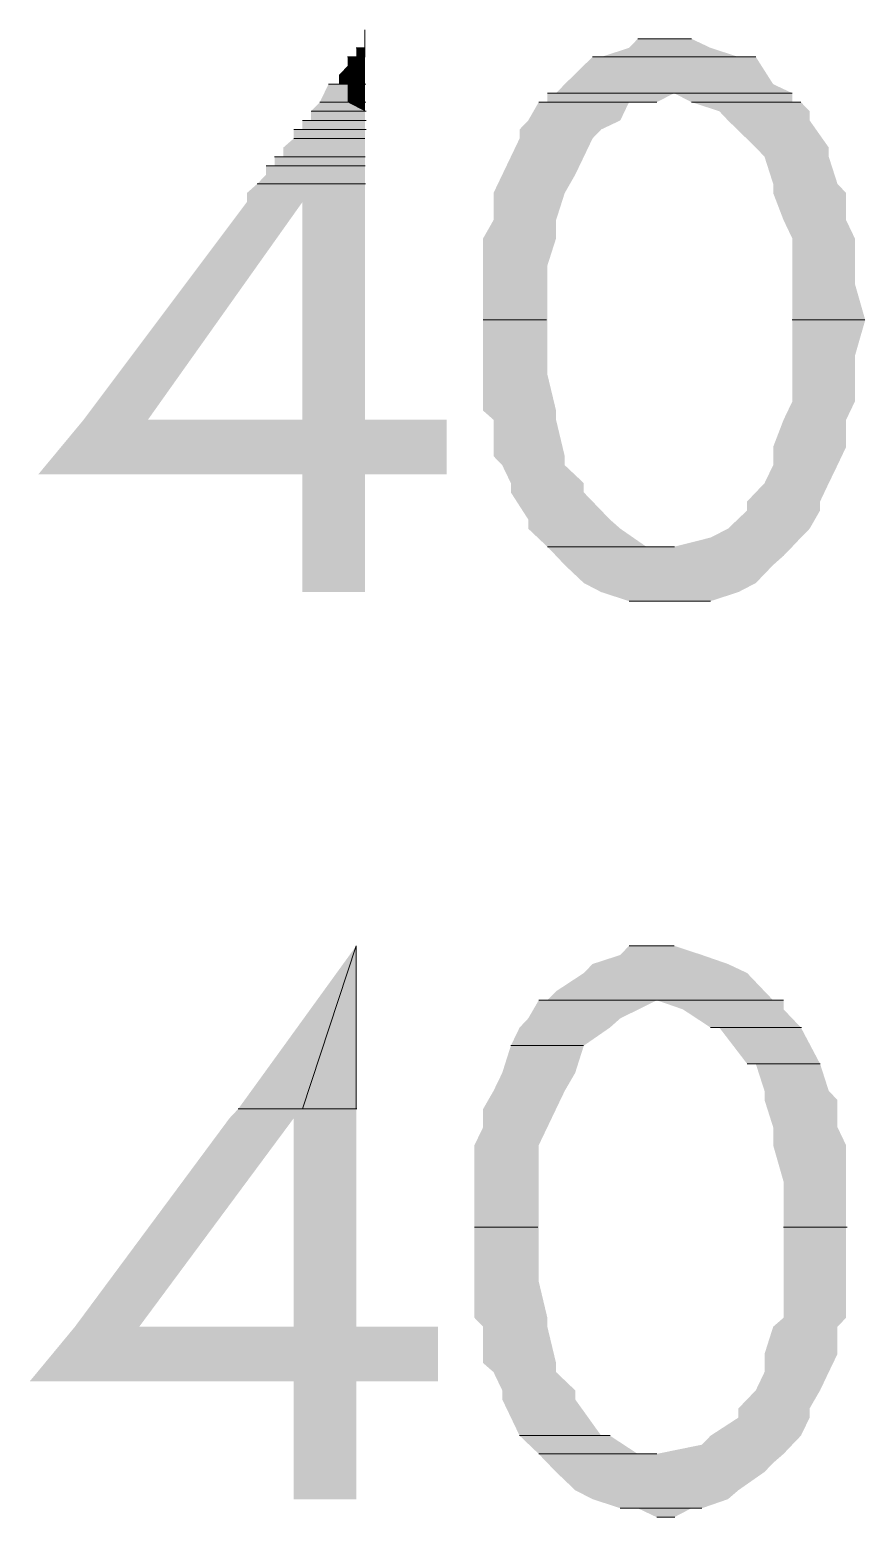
# Model space of a CAD drawing. Header units: inches. Extents: x 0.9 to 46, y 0.8 to 32.4.
# Drawn here: x 44.9325 to 45.086, y 24.7329 to 25.0062 of the extents above; entities that cross this region are included whole.
import ezdxf

# ---------------------------------------------------------------- set-up
doc = ezdxf.new("R2010")
doc.units = ezdxf.units.IN
doc.header["$MEASUREMENT"] = 0
doc.layers.add('PDF_Geometry', color=7, linetype='Continuous')
doc.layers.add('PDF_Solid Fills', color=7, linetype='Continuous')

msp = doc.modelspace()

# ---------------------------------------------------------------- linework, layer by layer
at = {"layer": 'PDF_Geometry', "lineweight": 20}
for points in [[(44.99406, 25.00453), (44.99406, 25.0062)], [(44.99406, 25.00453), (44.99406, 25.0062)], [(44.99247, 25.00287), (44.99412, 25.00287)], [(44.99406, 25.00287), (44.99406, 25.00453)], [(44.99406, 25.00287), (44.99406, 25.00453)], [(44.99406, 25.00287), (44.99406, 25.00453)], [(44.99406, 25.00287), (44.99406, 25.00453)], [(44.99406, 25.00121), (44.99406, 25.00288)], [(44.99406, 25.00121), (44.99406, 25.00288)], [(45.04575, 25.00453), (45.04416, 25.00453), (45.05404, 25.00453)], [(45.05085, 25.00453), (45.04575, 25.00453), (45.05245, 25.00453)], [(45.04575, 25.00453), (45.05404, 25.00453)], [(44.99087, 25.00121), (44.99254, 25.00121)], [(44.99247, 25.00121), (44.99412, 25.00121)], [(44.99247, 25.00121), (44.99412, 25.00121)], [(44.99247, 25.00121), (44.99412, 25.00121)], [(44.99247, 25.00121), (44.99412, 25.00121)], [(45.03745, 25.00121), (45.03586, 25.00121), (45.06585, 25.00121)], [(45.03745, 25.00121), (45.06585, 25.00121)], [(44.98928, 24.9962), (44.98736, 24.9962), (44.99087, 24.9962)], [(44.98736, 24.9962), (44.99069, 24.9962)], [(44.98736, 24.9962), (44.99069, 24.9962)], [(44.98736, 24.9962), (44.99069, 24.9962)], [(44.98736, 24.9962), (44.99069, 24.9962)], [(44.98928, 24.9962), (44.99247, 24.9962), (44.99087, 24.9962)], [(44.99247, 24.9962), (44.99087, 24.9962), (44.99406, 24.9962)], [(44.99087, 24.9962), (44.9942, 24.9962)], [(44.99087, 24.9962), (44.9942, 24.9962)], [(44.99087, 24.9962), (44.9942, 24.9962)], [(44.99087, 24.9962), (44.9942, 24.9962)], [(44.99247, 24.9962), (44.99412, 24.9962)], [(44.98577, 24.99289), (44.99076, 24.99289)], [(44.98577, 24.99289), (44.99076, 24.99289)], [(44.99087, 24.99289), (44.9942, 24.99289)], [(44.99087, 24.99289), (44.9942, 24.99289)], [(45.02756, 24.99289), (45.02597, 24.99289), (45.04256, 24.99289)], [(45.02916, 24.99455), (45.02756, 24.99455), (45.05085, 24.99455)], [(45.02756, 24.99289), (45.04766, 24.99289), (45.04256, 24.99289)], [(45.02916, 24.99455), (45.07255, 24.99455), (45.05085, 24.99455)], [(45.05085, 24.99455), (45.07253, 24.99455)], [(45.05404, 24.99289), (45.07404, 24.99289)], [(45.05404, 24.99289), (45.07414, 24.99289)], [(44.98417, 24.98954), (44.98257, 24.98954), (44.98928, 24.98954)], [(44.98257, 24.98954), (44.98924, 24.98954)], [(44.98257, 24.98954), (44.98924, 24.98954)], [(44.98257, 24.98954), (44.98924, 24.98954)], [(44.98257, 24.98954), (44.98924, 24.98954)], [(44.98417, 24.99123), (44.98917, 24.99123)], [(44.98417, 24.99123), (44.98917, 24.99123)], [(44.98417, 24.99123), (44.98917, 24.99123)], [(44.98417, 24.99123), (44.98917, 24.99123)], [(44.98417, 24.99123), (44.98917, 24.99123)], [(44.98417, 24.99123), (44.98917, 24.99123)], [(44.98417, 24.98954), (44.98917, 24.98954)], [(44.98928, 24.99123), (44.99427, 24.99123)], [(44.98928, 24.99123), (44.99427, 24.99123)], [(44.98928, 24.99123), (44.99427, 24.99123)], [(44.98928, 24.99123), (44.99427, 24.99123)], [(44.98928, 24.99123), (44.99427, 24.99123)], [(44.98928, 24.99123), (44.99427, 24.99123)], [(44.98928, 24.98954), (44.99427, 24.98954)], [(44.98928, 24.98954), (44.99427, 24.98954)], [(44.98928, 24.98954), (44.99427, 24.98954)], [(44.98928, 24.98954), (44.99427, 24.98954)], [(44.98928, 24.98954), (44.99427, 24.98954)], [(44.98928, 24.98954), (44.99427, 24.98954)], [(44.98257, 24.98788), (44.98098, 24.98788), (44.98736, 24.98788)], [(44.98257, 24.98788), (44.98928, 24.98788), (44.98736, 24.98788)], [(44.98928, 24.98788), (44.98736, 24.98788), (44.99406, 24.98788)], [(44.98928, 24.98788), (44.99427, 24.98788)], [(44.98098, 24.98622), (44.98765, 24.98622)], [(44.98098, 24.98622), (44.98765, 24.98622)], [(44.98098, 24.98622), (44.98765, 24.98622)], [(44.98098, 24.98622), (44.98765, 24.98622)], [(44.98736, 24.98622), (44.99402, 24.98622)], [(44.98736, 24.98622), (44.99402, 24.98622)], [(44.98736, 24.98622), (44.99402, 24.98622)], [(44.98736, 24.98622), (44.99402, 24.98622)], [(44.97747, 24.98121), (44.97588, 24.98121), (44.98577, 24.98121)], [(44.97907, 24.98287), (44.97747, 24.98287), (44.98577, 24.98287)], [(44.97747, 24.98121), (44.98581, 24.98121)], [(44.97907, 24.98287), (44.98573, 24.98287)], [(44.97907, 24.98287), (44.98573, 24.98287)], [(44.97907, 24.98287), (44.98573, 24.98287)], [(44.98577, 24.98287), (44.99409, 24.98287)], [(44.98577, 24.98287), (44.99409, 24.98287)], [(44.98577, 24.98287), (44.99409, 24.98287)], [(44.98577, 24.98287), (44.99409, 24.98287)], [(44.98577, 24.98121), (44.99409, 24.98121)], [(44.98577, 24.98121), (44.99409, 24.98121)], [(44.97428, 24.97789), (44.98428, 24.97789)], [(44.97428, 24.97789), (44.98428, 24.97789)], [(44.98417, 24.97789), (44.99417, 24.97789)], [(44.98417, 24.97789), (44.99417, 24.97789)], [(45.01576, 24.95288), (45.02742, 24.95288)], [(45.01576, 24.95288), (45.02742, 24.95288)], [(45.07255, 24.95288), (45.08587, 24.95288)], [(45.07255, 24.95288), (45.08587, 24.95288)], [(45.02756, 24.91121), (45.05089, 24.91121)], [(45.02756, 24.91121), (45.05085, 24.91121)], [(45.04256, 24.90122), (45.05596, 24.90122)], [(45.04256, 24.90122), (45.05755, 24.90122), (45.05596, 24.90122)], [(45.04575, 24.90122), (45.05596, 24.90122), (45.05085, 24.90122)], [(44.99247, 24.83789), (44.98257, 24.8079), (44.98257, 24.8079)], [(44.99247, 24.8079), (44.99247, 24.8379)], [(45.04575, 24.83789), (45.04256, 24.83789), (45.05085, 24.83789)], [(45.04766, 24.83789), (45.04575, 24.83789), (45.04926, 24.83789)], [(45.04575, 24.83789), (45.05085, 24.83789)], [(45.02756, 24.82787), (45.02597, 24.82787), (45.04766, 24.82787)], [(45.02756, 24.82787), (45.06423, 24.82787)], [(45.02756, 24.82787), (45.06904, 24.82787), (45.06426, 24.82787)], [(45.02756, 24.82787), (45.06426, 24.82787), (45.04766, 24.82787)], [(45.06426, 24.82787), (45.04766, 24.82787), (45.07095, 24.82787)], [(45.06904, 24.82787), (45.06426, 24.82787), (45.07095, 24.82787)], [(45.06426, 24.82787), (45.07092, 24.82787)], [(45.05755, 24.82286), (45.07414, 24.82286)], [(45.05755, 24.82286), (45.07422, 24.82286)], [(45.02086, 24.81954), (45.0342, 24.81954)], [(45.02086, 24.81954), (45.0342, 24.81954)], [(45.06426, 24.81619), (45.07766, 24.81619)], [(45.06426, 24.81619), (45.07759, 24.81619)], [(44.97077, 24.8079), (44.98078, 24.8079)], [(44.97077, 24.8079), (44.98257, 24.8079), (44.98098, 24.8079)], [(44.98257, 24.8079), (44.98098, 24.8079), (44.99247, 24.8079)], [(44.98257, 24.8079), (44.99258, 24.8079)], [(45.01416, 24.7862), (45.02583, 24.7862)], [(45.01416, 24.7862), (45.02583, 24.7862)], [(45.07095, 24.7862), (45.08262, 24.7862)], [(45.07095, 24.7862), (45.08262, 24.7862)], [(45.02246, 24.74788), (45.03912, 24.74788)], [(45.02246, 24.74788), (45.03905, 24.74788)], [(45.02597, 24.74453), (45.04764, 24.74453)], [(45.02597, 24.74453), (45.04766, 24.74453)], [(45.04096, 24.73455), (45.05404, 24.73455)], [(45.04096, 24.73455), (45.05596, 24.73455), (45.05404, 24.73455)], [(45.04766, 24.73289), (45.05099, 24.73289)]]:
    msp.add_lwpolyline(points, close=True, dxfattribs=at)
at = {"layer": 'PDF_Solid Fills', "lineweight": 20, "transparency": 33554559}
for points in [[(44.99247, 25.00287), (44.99247, 25.00121), (44.99406, 25.00121)], [(44.99247, 25.00287), (44.99406, 25.00287), (44.99406, 25.00121)], [(45.04256, 25.00287), (45.03745, 25.00121), (45.06266, 25.00121)], [(45.04416, 25.00453), (45.04256, 25.00287), (45.05755, 25.00287)], [(45.04256, 25.00287), (45.05755, 25.00287), (45.06266, 25.00121)], [(45.04416, 25.00453), (45.05404, 25.00453), (45.05755, 25.00287)], [(44.99087, 25.00121), (44.99087, 24.99956), (44.99247, 24.99956)], [(44.99087, 25.00121), (44.99247, 25.00121), (44.99247, 24.99956)], [(44.99247, 25.00121), (44.99247, 24.99956), (44.99406, 24.99956)], [(44.99247, 25.00121), (44.99406, 25.00121), (44.99406, 24.99956)], [(45.03586, 25.00121), (45.03075, 24.9962), (45.06904, 24.9962)], [(45.03586, 25.00121), (45.06585, 25.00121), (45.06904, 24.9962)], [(44.99087, 24.99956), (44.98928, 24.9979), (44.99247, 24.9979)], [(44.98928, 24.9979), (44.98928, 24.9962), (44.99247, 24.9962)], [(44.98928, 24.9979), (44.99247, 24.9979), (44.99247, 24.9962)], [(44.99087, 24.99956), (44.99247, 24.99956), (44.99247, 24.9979)], [(44.99247, 24.99956), (44.99247, 24.9979), (44.99406, 24.9979)], [(44.99247, 24.99956), (44.99406, 24.99956), (44.99406, 24.9979)], [(44.99247, 24.9979), (44.99247, 24.9962), (44.99406, 24.9962)], [(44.99247, 24.9979), (44.99406, 24.9979), (44.99406, 24.9962)], [(44.98736, 24.9962), (44.98577, 24.99289), (44.99087, 24.99289)], [(44.98736, 24.9962), (44.99087, 24.9962), (44.99087, 24.99289)], [(44.99087, 24.9962), (44.99087, 24.99289), (44.99406, 24.99289)], [(44.99087, 24.9962), (44.99406, 24.9962), (44.99406, 24.99289)], [(45.03075, 24.9962), (45.02916, 24.99455), (45.07255, 24.99455)], [(45.03075, 24.9962), (45.06904, 24.9962), (45.07255, 24.99455)], [(44.98577, 24.99289), (44.98417, 24.99123), (44.98928, 24.99123)], [(44.98577, 24.99289), (44.99087, 24.99289), (44.98928, 24.99123)], [(44.99087, 24.99289), (44.98928, 24.99123), (44.99406, 24.99123)], [(44.99087, 24.99289), (44.99406, 24.99289), (44.99406, 24.99123)], [(45.02597, 24.99289), (45.02405, 24.98954), (45.04096, 24.98954)], [(45.02597, 24.99289), (45.04256, 24.99289), (45.04096, 24.98954)], [(45.02756, 24.99455), (45.02756, 24.99289), (45.04766, 24.99289)], [(45.02756, 24.99455), (45.05085, 24.99455), (45.04766, 24.99289)], [(45.05085, 24.99455), (45.05404, 24.99289), (45.07255, 24.99289)], [(45.05085, 24.99455), (45.07255, 24.99455), (45.07255, 24.99289)], [(45.05404, 24.99289), (45.05915, 24.99123), (45.07574, 24.99123)], [(45.05404, 24.99289), (45.07414, 24.99289), (45.07574, 24.99123)], [(44.98257, 24.98954), (44.98257, 24.98788), (44.98928, 24.98788)], [(44.98257, 24.98954), (44.98928, 24.98954), (44.98928, 24.98788)], [(44.98417, 24.99123), (44.98417, 24.98954), (44.98928, 24.98954)], [(44.98417, 24.99123), (44.98928, 24.99123), (44.98928, 24.98954)], [(44.98928, 24.99123), (44.98928, 24.98954), (44.99406, 24.98954)], [(44.98928, 24.99123), (44.99406, 24.99123), (44.99406, 24.98954)], [(44.98928, 24.98954), (44.98928, 24.98788), (44.99406, 24.98788)], [(44.98928, 24.98954), (44.99406, 24.98954), (44.99406, 24.98788)], [(45.02405, 24.98954), (45.02246, 24.98788), (45.03745, 24.98788)], [(45.02405, 24.98954), (45.04096, 24.98954), (45.03745, 24.98788)], [(45.05915, 24.99123), (45.06074, 24.98954), (45.07574, 24.98954)], [(45.05915, 24.99123), (45.07574, 24.99123), (45.07574, 24.98954)], [(45.06074, 24.98954), (45.06585, 24.98456), (45.07925, 24.98456)], [(45.06074, 24.98954), (45.07574, 24.98954), (45.07925, 24.98456)], [(44.98098, 24.98788), (44.98098, 24.98622), (44.98736, 24.98622)], [(44.98098, 24.98788), (44.98736, 24.98788), (44.98736, 24.98622)], [(44.98736, 24.98788), (44.98736, 24.98622), (44.99406, 24.98622)], [(44.98736, 24.98788), (44.99406, 24.98788), (44.99406, 24.98622)], [(45.02246, 24.98788), (45.02246, 24.98622), (45.03586, 24.98622)], [(45.02246, 24.98788), (45.03745, 24.98788), (45.03586, 24.98622)], [(44.98098, 24.98622), (44.97907, 24.98456), (44.98736, 24.98456)], [(44.97907, 24.98456), (44.97907, 24.98287), (44.98577, 24.98287)], [(44.97907, 24.98456), (44.98736, 24.98456), (44.98577, 24.98287)], [(44.98098, 24.98622), (44.98736, 24.98622), (44.98736, 24.98456)], [(44.98736, 24.98456), (44.98577, 24.98287), (44.99406, 24.98287)], [(44.98736, 24.98622), (44.98736, 24.98456), (44.99406, 24.98456)], [(44.98736, 24.98622), (44.99406, 24.98622), (44.99406, 24.98456)], [(44.98736, 24.98456), (44.99406, 24.98456), (44.99406, 24.98287)], [(45.02246, 24.98622), (45.02086, 24.98287), (45.03426, 24.98287)], [(45.02246, 24.98622), (45.03586, 24.98622), (45.03426, 24.98287)], [(45.06585, 24.98456), (45.06745, 24.98287), (45.07925, 24.98287)], [(45.06585, 24.98456), (45.07925, 24.98456), (45.07925, 24.98287)], [(44.97588, 24.98121), (44.97588, 24.97955), (44.98417, 24.97955)], [(44.97588, 24.98121), (44.98577, 24.98121), (44.98417, 24.97955)], [(44.97747, 24.98287), (44.97747, 24.98121), (44.98577, 24.98121)], [(44.97747, 24.98287), (44.98577, 24.98287), (44.98577, 24.98121)], [(44.98577, 24.98121), (44.98417, 24.97955), (44.99406, 24.97955)], [(44.98577, 24.98287), (44.98577, 24.98121), (44.99406, 24.98121)], [(44.98577, 24.98287), (44.99406, 24.98287), (44.99406, 24.98121)], [(44.98577, 24.98121), (44.99406, 24.98121), (44.99406, 24.97955)], [(45.02086, 24.98287), (45.01927, 24.97955), (45.03267, 24.97955)], [(45.02086, 24.98287), (45.03426, 24.98287), (45.03267, 24.97955)], [(45.06745, 24.98287), (45.06904, 24.97789), (45.08085, 24.97789)], [(45.06745, 24.98287), (45.07925, 24.98287), (45.08085, 24.97789)], [(44.97588, 24.97955), (44.97428, 24.97789), (44.98417, 24.97789)], [(44.97588, 24.97955), (44.98417, 24.97955), (44.98417, 24.97789)], [(44.98417, 24.97955), (44.98417, 24.97789), (44.99406, 24.97789)], [(44.98417, 24.97955), (44.99406, 24.97955), (44.99406, 24.97789)], [(45.01927, 24.97955), (45.01767, 24.9762), (45.03075, 24.9762)], [(45.01927, 24.97955), (45.03267, 24.97955), (45.03075, 24.9762)], [(44.97428, 24.97789), (44.97237, 24.9762), (44.98417, 24.9762)], [(44.97237, 24.9762), (44.97237, 24.97454), (44.98257, 24.97454)], [(44.97237, 24.9762), (44.98417, 24.9762), (44.98257, 24.97454)], [(44.97428, 24.97789), (44.98417, 24.97789), (44.98417, 24.9762)], [(44.98417, 24.9762), (44.98257, 24.97454), (44.99406, 24.97454)], [(44.98417, 24.97789), (44.98417, 24.9762), (44.99406, 24.9762)], [(44.98417, 24.97789), (44.99406, 24.97789), (44.99406, 24.9762)], [(44.98417, 24.9762), (44.99406, 24.9762), (44.99406, 24.97454)], [(45.01767, 24.9762), (45.01767, 24.97122), (45.02916, 24.97122)], [(45.01767, 24.9762), (45.03075, 24.9762), (45.02916, 24.97122)], [(45.06904, 24.97789), (45.06904, 24.9762), (45.08244, 24.9762)], [(45.06904, 24.97789), (45.08085, 24.97789), (45.08244, 24.9762)], [(45.06904, 24.9762), (45.07095, 24.97122), (45.08244, 24.97122)], [(45.06904, 24.9762), (45.08244, 24.9762), (45.08244, 24.97122)], [(44.97237, 24.97454), (44.94237, 24.93453), (44.95418, 24.93453)], [(44.97237, 24.97454), (44.98257, 24.97454), (44.95418, 24.93453)], [(44.98257, 24.97454), (44.98257, 24.93453), (44.99406, 24.93453)], [(44.98257, 24.97454), (44.99406, 24.97454), (44.99406, 24.93453)], [(45.01767, 24.97122), (45.01576, 24.96787), (45.02916, 24.96787)], [(45.01767, 24.97122), (45.02916, 24.97122), (45.02916, 24.96787)], [(45.07095, 24.97122), (45.07255, 24.96787), (45.08404, 24.96787)], [(45.07095, 24.97122), (45.08244, 24.97122), (45.08404, 24.96787)], [(45.01576, 24.96787), (45.01576, 24.96286), (45.02756, 24.96286)], [(45.01576, 24.96787), (45.02916, 24.96787), (45.02756, 24.96286)], [(45.07255, 24.96787), (45.07255, 24.96286), (45.08404, 24.96286)], [(45.07255, 24.96787), (45.08404, 24.96787), (45.08404, 24.96286)], [(45.01576, 24.96286), (45.01576, 24.95955), (45.02756, 24.95955)], [(45.01576, 24.96286), (45.02756, 24.96286), (45.02756, 24.95955)], [(45.07255, 24.96286), (45.07255, 24.95955), (45.08404, 24.95955)], [(45.07255, 24.96286), (45.08404, 24.96286), (45.08404, 24.95955)], [(45.01576, 24.95955), (45.01576, 24.95288), (45.02756, 24.95288)], [(45.01576, 24.95955), (45.02756, 24.95955), (45.02756, 24.95288)], [(45.07255, 24.95955), (45.07255, 24.95288), (45.08595, 24.95288)], [(45.07255, 24.95955), (45.08404, 24.95955), (45.08595, 24.95288)], [(45.01576, 24.95288), (45.01576, 24.94621), (45.02756, 24.94621)], [(45.01576, 24.95288), (45.02756, 24.95288), (45.02756, 24.94621)], [(45.07255, 24.95288), (45.07255, 24.94621), (45.08404, 24.94621)], [(45.07255, 24.95288), (45.08595, 24.95288), (45.08404, 24.94621)], [(45.01576, 24.94621), (45.01576, 24.94289), (45.02756, 24.94289)], [(45.01576, 24.94621), (45.02756, 24.94621), (45.02756, 24.94289)], [(45.07255, 24.94621), (45.07255, 24.94289), (45.08404, 24.94289)], [(45.07255, 24.94621), (45.08404, 24.94621), (45.08404, 24.94289)], [(45.01576, 24.94289), (45.01576, 24.93622), (45.02916, 24.93622)], [(45.01576, 24.94289), (45.02756, 24.94289), (45.02916, 24.93622)], [(45.07255, 24.94289), (45.07255, 24.93788), (45.08404, 24.93788)], [(45.07255, 24.94289), (45.08404, 24.94289), (45.08404, 24.93788)], [(45.07255, 24.93788), (45.07095, 24.93453), (45.08244, 24.93453)], [(45.07255, 24.93788), (45.08404, 24.93788), (45.08244, 24.93453)], [(44.94237, 24.93453), (44.93408, 24.92454), (45.00906, 24.92454)], [(44.94237, 24.93453), (45.00906, 24.93453), (45.00906, 24.92454)], [(45.01576, 24.93622), (45.01767, 24.93453), (45.02916, 24.93453)], [(45.01576, 24.93622), (45.02916, 24.93622), (45.02916, 24.93453)], [(45.01767, 24.93453), (45.01767, 24.92786), (45.03075, 24.92786)], [(45.01767, 24.93453), (45.02916, 24.93453), (45.03075, 24.92786)], [(45.07095, 24.93453), (45.06904, 24.92955), (45.08244, 24.92955)], [(45.07095, 24.93453), (45.08244, 24.93453), (45.08244, 24.92955)], [(45.06904, 24.92955), (45.06904, 24.9262), (45.08085, 24.9262)], [(45.06904, 24.92955), (45.08244, 24.92955), (45.08085, 24.9262)], [(45.01767, 24.92786), (45.01927, 24.9262), (45.03075, 24.9262)], [(45.01767, 24.92786), (45.03075, 24.92786), (45.03075, 24.9262)], [(44.98257, 24.92454), (44.98257, 24.90288), (44.99406, 24.90288)], [(44.98257, 24.92454), (44.99406, 24.92454), (44.99406, 24.90288)], [(45.01927, 24.9262), (45.02086, 24.92289), (45.03426, 24.92289)], [(45.01927, 24.9262), (45.03075, 24.9262), (45.03426, 24.92289)], [(45.06904, 24.9262), (45.06745, 24.92289), (45.07925, 24.92289)], [(45.06904, 24.9262), (45.08085, 24.9262), (45.07925, 24.92289)], [(45.02086, 24.92289), (45.02086, 24.92119), (45.03426, 24.92119)], [(45.02086, 24.92289), (45.03426, 24.92289), (45.03426, 24.92119)], [(45.02086, 24.92119), (45.02405, 24.91622), (45.03905, 24.91622)], [(45.02086, 24.92119), (45.03426, 24.92119), (45.03905, 24.91622)], [(45.06745, 24.92289), (45.06426, 24.91954), (45.07766, 24.91954)], [(45.06745, 24.92289), (45.07925, 24.92289), (45.07766, 24.91954)], [(45.06426, 24.91954), (45.06426, 24.91788), (45.07766, 24.91788)], [(45.06426, 24.91954), (45.07766, 24.91954), (45.07766, 24.91788)], [(45.02405, 24.91622), (45.02405, 24.91453), (45.04096, 24.91453)], [(45.02405, 24.91622), (45.03905, 24.91622), (45.04096, 24.91453)], [(45.06426, 24.91788), (45.06074, 24.91453), (45.07574, 24.91453)], [(45.06426, 24.91788), (45.07766, 24.91788), (45.07574, 24.91453)], [(45.02405, 24.91453), (45.02756, 24.91121), (45.04575, 24.91121)], [(45.02405, 24.91453), (45.04096, 24.91453), (45.04575, 24.91121)], [(45.05755, 24.9129), (45.05085, 24.91121), (45.07255, 24.91121)], [(45.06074, 24.91453), (45.05755, 24.9129), (45.07414, 24.9129)], [(45.05755, 24.9129), (45.07414, 24.9129), (45.07255, 24.91121)], [(45.06074, 24.91453), (45.07574, 24.91453), (45.07414, 24.9129)], [(45.02756, 24.91121), (45.05085, 24.91121), (45.02916, 24.90955)], [(45.05085, 24.91121), (45.02916, 24.90955), (45.07095, 24.90955)], [(45.05085, 24.91121), (45.07255, 24.91121), (45.07095, 24.90955)], [(45.02916, 24.90955), (45.03075, 24.90786), (45.06904, 24.90786)], [(45.02916, 24.90955), (45.07095, 24.90955), (45.06904, 24.90786)], [(45.03075, 24.90786), (45.03426, 24.90454), (45.06585, 24.90454)], [(45.03075, 24.90786), (45.06904, 24.90786), (45.06585, 24.90454)], [(45.03426, 24.90454), (45.03745, 24.90288), (45.06266, 24.90288)], [(45.03426, 24.90454), (45.06585, 24.90454), (45.06266, 24.90288)], [(45.03745, 24.90288), (45.04256, 24.90122), (45.05755, 24.90122)], [(45.03745, 24.90288), (45.06266, 24.90288), (45.05755, 24.90122)], [(44.99247, 24.83789), (44.97077, 24.8079), (44.98257, 24.8079)], [(44.99247, 24.83789), (44.98257, 24.8079), (44.99247, 24.8079)], [(45.04096, 24.8362), (45.03586, 24.83454), (45.06074, 24.83454)], [(45.04256, 24.83789), (45.04096, 24.8362), (45.05596, 24.8362)], [(45.04096, 24.8362), (45.05596, 24.8362), (45.06074, 24.83454)], [(45.04256, 24.83789), (45.05085, 24.83789), (45.05596, 24.8362)], [(45.03586, 24.83454), (45.03426, 24.83288), (45.06426, 24.83288)], [(45.03586, 24.83454), (45.06074, 24.83454), (45.06426, 24.83288)], [(45.03426, 24.83288), (45.02916, 24.82953), (45.06745, 24.82953)], [(45.03426, 24.83288), (45.06426, 24.83288), (45.06745, 24.82953)], [(45.02597, 24.82787), (45.02405, 24.82455), (45.04096, 24.82455)], [(45.02597, 24.82787), (45.04766, 24.82787), (45.04096, 24.82455)], [(45.02916, 24.82953), (45.02756, 24.82787), (45.06904, 24.82787)], [(45.02916, 24.82953), (45.06745, 24.82953), (45.06904, 24.82787)], [(45.04766, 24.82787), (45.05245, 24.82621), (45.07095, 24.82621)], [(45.04766, 24.82787), (45.07095, 24.82787), (45.07095, 24.82621)], [(45.05245, 24.82621), (45.05755, 24.82286), (45.07414, 24.82286)], [(45.05245, 24.82621), (45.07095, 24.82621), (45.07414, 24.82286)], [(45.02246, 24.82286), (45.02086, 24.81954), (45.03426, 24.81954)], [(45.02405, 24.82455), (45.02246, 24.82286), (45.03905, 24.82286)], [(45.02246, 24.82286), (45.03905, 24.82286), (45.03426, 24.81954)], [(45.02405, 24.82455), (45.04096, 24.82455), (45.03905, 24.82286)], [(45.05915, 24.82286), (45.06426, 24.81619), (45.07766, 24.81619)], [(45.05915, 24.82286), (45.07414, 24.82286), (45.07766, 24.81619)], [(45.02086, 24.81954), (45.01927, 24.81453), (45.03267, 24.81453)], [(45.02086, 24.81954), (45.03426, 24.81954), (45.03267, 24.81453)], [(45.01927, 24.81453), (45.01767, 24.81122), (45.03075, 24.81122)], [(45.01927, 24.81453), (45.03267, 24.81453), (45.03075, 24.81122)], [(45.06585, 24.81619), (45.06745, 24.81122), (45.07925, 24.81122)], [(45.06585, 24.81619), (45.07766, 24.81619), (45.07925, 24.81122)], [(45.01767, 24.81122), (45.01576, 24.8079), (45.02916, 24.8079)], [(45.01767, 24.81122), (45.03075, 24.81122), (45.02916, 24.8079)], [(45.06745, 24.81122), (45.06745, 24.80956), (45.08085, 24.80956)], [(45.06745, 24.81122), (45.07925, 24.81122), (45.08085, 24.80956)], [(45.06745, 24.80956), (45.06904, 24.80455), (45.08085, 24.80455)], [(45.06745, 24.80956), (45.08085, 24.80956), (45.08085, 24.80455)], [(44.96918, 24.80621), (44.94078, 24.76789), (44.95259, 24.76789)], [(44.96918, 24.80621), (44.98098, 24.80621), (44.95259, 24.76789)], [(44.97077, 24.8079), (44.96918, 24.80621), (44.98098, 24.80621)], [(44.97077, 24.8079), (44.98098, 24.8079), (44.98098, 24.80621)], [(44.98098, 24.8079), (44.98098, 24.80621), (44.99247, 24.80621)], [(44.98098, 24.8079), (44.99247, 24.8079), (44.99247, 24.80621)], [(44.98098, 24.80621), (44.98098, 24.76789), (44.99247, 24.76789)], [(44.98098, 24.80621), (44.99247, 24.80621), (44.99247, 24.76789)], [(45.01576, 24.8079), (45.01576, 24.80455), (45.02756, 24.80455)], [(45.01576, 24.8079), (45.02916, 24.8079), (45.02756, 24.80455)], [(45.01576, 24.80455), (45.01416, 24.80123), (45.02597, 24.80123)], [(45.01576, 24.80455), (45.02756, 24.80455), (45.02597, 24.80123)], [(45.06904, 24.80455), (45.06904, 24.80123), (45.08244, 24.80123)], [(45.06904, 24.80455), (45.08085, 24.80455), (45.08244, 24.80123)], [(45.01416, 24.80123), (45.01416, 24.79456), (45.02597, 24.79456)], [(45.01416, 24.80123), (45.02597, 24.80123), (45.02597, 24.79456)], [(45.06904, 24.80123), (45.07095, 24.79456), (45.08244, 24.79456)], [(45.06904, 24.80123), (45.08244, 24.80123), (45.08244, 24.79456)], [(45.01416, 24.79456), (45.01416, 24.79121), (45.02597, 24.79121)], [(45.01416, 24.79456), (45.02597, 24.79456), (45.02597, 24.79121)], [(45.07095, 24.79456), (45.07095, 24.79287), (45.08244, 24.79287)], [(45.07095, 24.79456), (45.08244, 24.79456), (45.08244, 24.79287)], [(45.07095, 24.79287), (45.07095, 24.7862), (45.08244, 24.7862)], [(45.07095, 24.79287), (45.08244, 24.79287), (45.08244, 24.7862)], [(45.01416, 24.79121), (45.01416, 24.7862), (45.02597, 24.7862)], [(45.01416, 24.79121), (45.02597, 24.79121), (45.02597, 24.7862)], [(45.01416, 24.7862), (45.01416, 24.77957), (45.02597, 24.77957)], [(45.01416, 24.7862), (45.02597, 24.7862), (45.02597, 24.77957)], [(45.07095, 24.7862), (45.07095, 24.77957), (45.08244, 24.77957)], [(45.07095, 24.7862), (45.08244, 24.7862), (45.08244, 24.77957)], [(45.01416, 24.77957), (45.01416, 24.77622), (45.02597, 24.77622)], [(45.01416, 24.77957), (45.02597, 24.77957), (45.02597, 24.77622)], [(45.07095, 24.77957), (45.07095, 24.77622), (45.08244, 24.77622)], [(45.07095, 24.77957), (45.08244, 24.77957), (45.08244, 24.77622)], [(45.01416, 24.77622), (45.01416, 24.76955), (45.02756, 24.76955)], [(45.01416, 24.77622), (45.02597, 24.77622), (45.02756, 24.76955)], [(45.07095, 24.77622), (45.07095, 24.76955), (45.08244, 24.76955)], [(45.07095, 24.77622), (45.08244, 24.77622), (45.08244, 24.76955)], [(44.94078, 24.76789), (44.93249, 24.75787), (45.00746, 24.75787)], [(44.94078, 24.76789), (45.00746, 24.76789), (45.00746, 24.75787)], [(45.01416, 24.76955), (45.01576, 24.76789), (45.02756, 24.76789)], [(45.01416, 24.76955), (45.02756, 24.76955), (45.02756, 24.76789)], [(45.01576, 24.76789), (45.01576, 24.76122), (45.02916, 24.76122)], [(45.01576, 24.76789), (45.02756, 24.76789), (45.02916, 24.76122)], [(45.06904, 24.76789), (45.06745, 24.76288), (45.08085, 24.76288)], [(45.07095, 24.76955), (45.06904, 24.76789), (45.08085, 24.76789)], [(45.06904, 24.76789), (45.08085, 24.76789), (45.08085, 24.76288)], [(45.07095, 24.76955), (45.08244, 24.76955), (45.08085, 24.76789)], [(45.06745, 24.76288), (45.06745, 24.75956), (45.07925, 24.75956)], [(45.06745, 24.76288), (45.08085, 24.76288), (45.07925, 24.75956)], [(45.01576, 24.76122), (45.01767, 24.75956), (45.02916, 24.75956)], [(45.01576, 24.76122), (45.02916, 24.76122), (45.02916, 24.75956)], [(45.01767, 24.75956), (45.01927, 24.75621), (45.03267, 24.75621)], [(45.01767, 24.75956), (45.02916, 24.75956), (45.03267, 24.75621)], [(45.06745, 24.75956), (45.06585, 24.75621), (45.07766, 24.75621)], [(45.06745, 24.75956), (45.07925, 24.75956), (45.07766, 24.75621)], [(44.98098, 24.75787), (44.98098, 24.73621), (44.99247, 24.73621)], [(44.98098, 24.75787), (44.99247, 24.75787), (44.99247, 24.73621)], [(45.01927, 24.75621), (45.01927, 24.75455), (45.03267, 24.75455)], [(45.01927, 24.75621), (45.03267, 24.75621), (45.03267, 24.75455)], [(45.01927, 24.75455), (45.02246, 24.74788), (45.03745, 24.74788)], [(45.01927, 24.75455), (45.03267, 24.75455), (45.03745, 24.74788)], [(45.06585, 24.75621), (45.06266, 24.75289), (45.07574, 24.75289)], [(45.06585, 24.75621), (45.07766, 24.75621), (45.07574, 24.75289)], [(45.06266, 24.75289), (45.06266, 24.7512), (45.07574, 24.7512)], [(45.06266, 24.75289), (45.07574, 24.75289), (45.07574, 24.7512)], [(45.06266, 24.7512), (45.05755, 24.74788), (45.07414, 24.74788)], [(45.06266, 24.7512), (45.07574, 24.7512), (45.07414, 24.74788)], [(45.02246, 24.74788), (45.02597, 24.74453), (45.04416, 24.74453)], [(45.02246, 24.74788), (45.03905, 24.74788), (45.04416, 24.74453)], [(45.05596, 24.74622), (45.04766, 24.74453), (45.07095, 24.74453)], [(45.05755, 24.74788), (45.05596, 24.74622), (45.07255, 24.74622)], [(45.05596, 24.74622), (45.07255, 24.74622), (45.07095, 24.74453)], [(45.05755, 24.74788), (45.07414, 24.74788), (45.07255, 24.74622)], [(45.02597, 24.74453), (45.04766, 24.74453), (45.02756, 24.74287)], [(45.04766, 24.74453), (45.02756, 24.74287), (45.06904, 24.74287)], [(45.04766, 24.74453), (45.07095, 24.74453), (45.06904, 24.74287)], [(45.02756, 24.74287), (45.02916, 24.74121), (45.06745, 24.74121)], [(45.02756, 24.74287), (45.06904, 24.74287), (45.06745, 24.74121)], [(45.02916, 24.74121), (45.03267, 24.73786), (45.06266, 24.73786)], [(45.02916, 24.74121), (45.06745, 24.74121), (45.06266, 24.73786)], [(45.03267, 24.73786), (45.03586, 24.73621), (45.06074, 24.73621)], [(45.03267, 24.73786), (45.06266, 24.73786), (45.06074, 24.73621)], [(45.03586, 24.73621), (45.04096, 24.73455), (45.05596, 24.73455)], [(45.03586, 24.73621), (45.06074, 24.73621), (45.05596, 24.73455)], [(45.04416, 24.73455), (45.04766, 24.73289), (45.05085, 24.73289)], [(45.04416, 24.73455), (45.05404, 24.73455), (45.05085, 24.73289)]]:
    msp.add_solid(points, dxfattribs=at)

doc.saveas('drawing.dxf')
